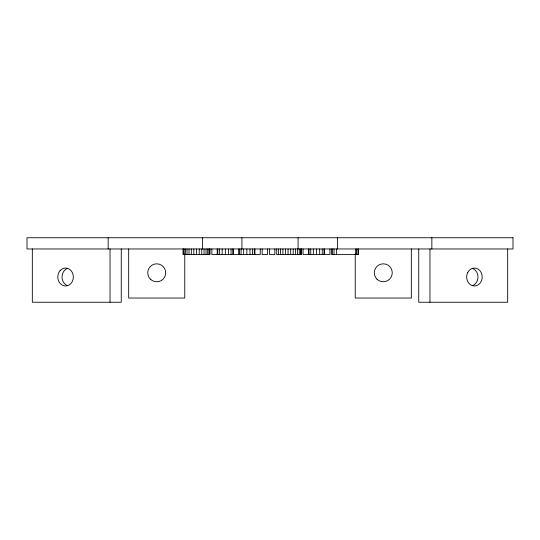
<?xml version="1.0" encoding="UTF-8"?>
<svg xmlns="http://www.w3.org/2000/svg" width="540" height="540" viewBox="0 0 540 540"><rect width="100%" height="100%" fill="white"/><g stroke="black" fill="none" stroke-linecap="round" stroke-linejoin="round"><path stroke-width="0.81" d="M507.674 248.967L507.674 302.245L418.75 302.245L418.75 248.967M431.851 237.755L431.851 248.967M429.968 248.967L429.968 302.245M411.318 248.967L411.318 298.04L355.239 298.04L355.239 253.962M358.533 248.967L358.533 254.576L331.675 254.576L331.675 248.967M357.905 248.967L357.905 254.576M356.198 248.967L356.198 254.576M355.901 248.967L355.901 254.576M337.399 237.755L337.399 248.967M336.609 248.967L336.609 254.576M334.037 248.967L334.037 254.576M332.303 248.967L332.303 254.576M329.933 248.967L329.933 254.576L303.062 254.576L303.062 248.967M324.621 248.967L324.621 254.576M323.993 248.967L323.993 254.576M322.252 248.967L322.252 254.576M319.673 248.967L319.673 254.576M316.528 248.967L316.528 254.576M313.355 248.967L313.355 254.576M310.743 248.967L310.743 254.576M309.008 248.967L309.008 254.576M308.381 248.967L308.381 254.576M301.455 248.967L301.455 254.576L276.689 254.576L276.689 248.967M301.219 248.967L301.219 254.576M300.497 248.967L300.497 254.576M299.288 248.967L299.288 254.576M298.08 237.755L298.08 248.967M297.567 248.967L297.567 254.576M295.522 248.967L295.522 254.576M293.2 248.967L293.2 254.576M290.689 248.967L290.689 254.576M288.056 248.967L288.056 254.576M285.424 248.967L285.424 254.576M282.913 248.967L282.913 254.576M280.598 248.967L280.598 254.576M278.546 248.967L278.546 254.576M274.847 248.967L274.847 254.576L269.534 254.576L269.534 248.967M267.489 248.967L267.489 254.576L262.17 254.576L262.17 248.967M260.246 248.967L260.246 254.576L211.876 254.576L211.876 248.967M254.927 248.967L254.927 254.576M254.3 248.967L254.3 254.576M252.565 248.967L252.565 254.576M249.993 248.967L249.993 254.576M246.854 248.967L246.854 254.576M243.682 248.967L243.682 254.576M241.92 237.755L241.92 248.967M241.083 248.967L241.083 254.576M239.348 248.967L239.348 254.576M238.721 248.967L238.721 254.576M233.401 248.967L233.401 254.576M232.774 248.967L232.774 254.576M231.039 248.967L231.039 254.576M228.467 248.967L228.467 254.576M225.329 248.967L225.329 254.576M222.156 248.967L222.156 254.576M219.557 248.967L219.557 254.576M217.823 248.967L217.823 254.576M217.195 248.967L217.195 254.576M209.945 248.967L209.945 254.576L183.08 254.576L183.08 248.967M209.689 248.967L209.689 254.576M208.899 248.967L208.899 254.576M207.657 248.967L207.657 254.576M206.03 248.967L206.03 254.576M204.046 248.967L204.046 254.576M202.601 237.755L202.601 248.967M201.751 248.967L201.751 254.576M199.22 248.967L199.22 254.576M196.54 248.967L196.54 254.576M193.826 248.967L193.826 254.576M191.309 248.967L191.309 254.576M189.027 248.967L189.027 254.576M187.029 248.967L187.029 254.576M185.375 248.967L185.375 254.576M184.761 253.962L184.761 298.04L128.682 298.04L128.682 248.967M184.126 248.967L184.126 254.576M183.337 248.967L183.337 254.576M121.25 248.967L121.25 302.245L32.326 302.245L32.326 248.967M110.032 248.967L110.032 302.245M108.149 237.755L108.149 248.967M472.23 268.346A8.971 7.769 -90 0 1 477.995 277.013A8.971 7.769 -90 0 1 472.23 285.68M67.77 285.68A8.971 7.769 90 0 1 62.006 277.013A8.971 7.769 90 0 1 67.77 268.346M513 237.755L27 237.755L27 248.967L513 248.967L513 237.755M467.701 272.525A8.971 7.769 90 0 0 474.431 285.984A8.971 7.769 90 0 0 481.16 272.525A8.971 7.769 90 0 0 467.701 272.525M150.377 279.146A8.971 8.971 0 0 0 165.389 275.123A8.971 8.971 0 0 0 154.4 264.134A8.971 8.971 0 0 0 150.377 279.146M376.933 279.146A8.971 8.971 0 0 0 391.945 275.123A8.971 8.971 0 0 0 380.957 264.134A8.971 8.971 0 0 0 376.933 279.146M60.075 270.668A8.971 7.769 90 0 0 63.565 285.68A8.971 7.769 90 0 0 73.076 274.685A8.971 7.769 90 0 0 60.075 270.668"/></g></svg>
